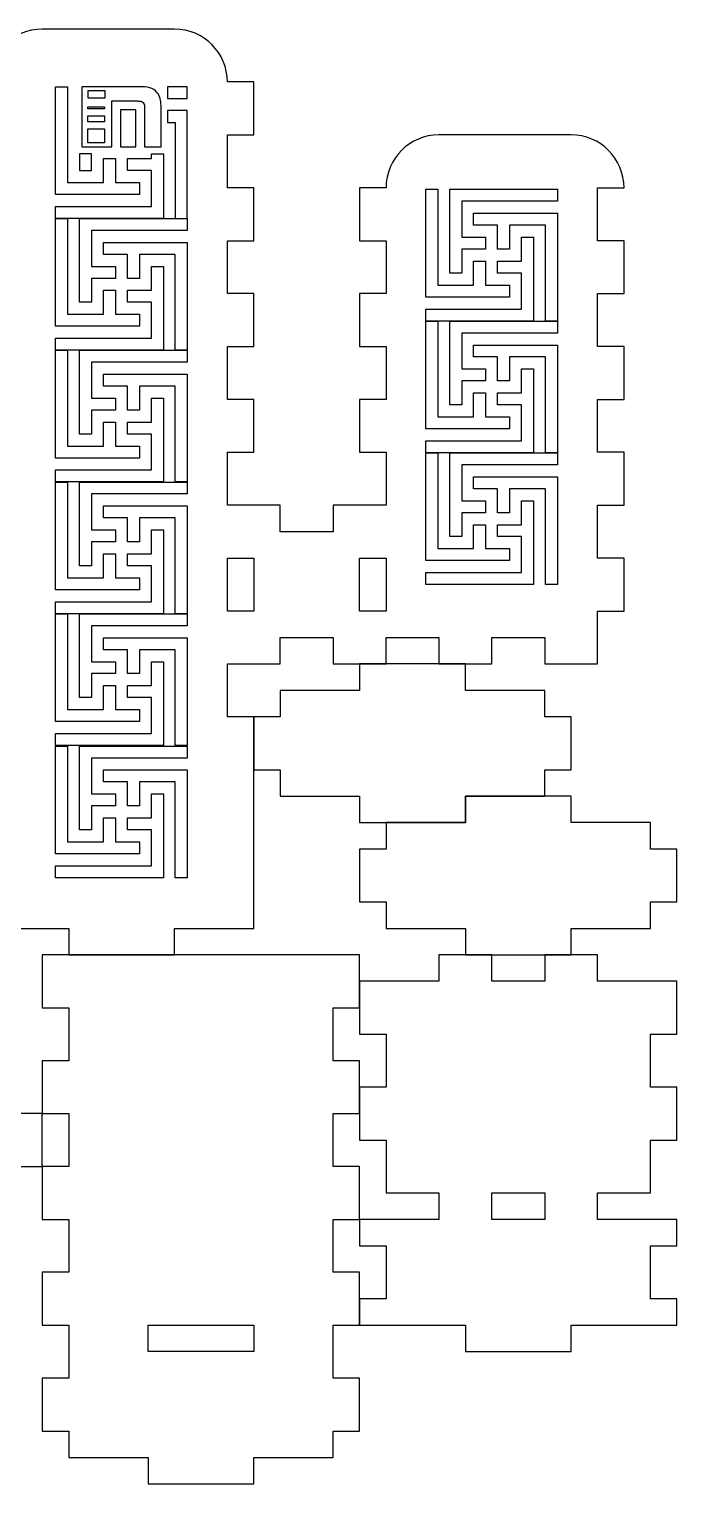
# Model space of a CAD drawing. Extents: x 0 to 1403, y 794 to 1701.
# Drawn here: x 1056 to 1403, y 921 to 1701 of the extents above; entities that cross this region are included whole.
import ezdxf

# ---------------------------------------------------------------- set-up
doc = ezdxf.new("R2010")
doc.units = 0
doc.layers.add('A0130_Printing', color=7, linetype='CONTINUOUS')

msp = doc.modelspace()

# ---------------------------------------------------------------- linework, layer by layer
at = {"layer": 'A0130_Printing', "color": 1}
for points in [[(1133.982972, 1700.662957), (1063.116973, 1700.662957)], [(1247.369969, 1615.62396), (1233.196969, 1615.62396), (1233.196969, 1587.27796), (1247.369969, 1587.27796), (1247.369969, 1558.930961), (1233.196969, 1558.930961), (1233.196969, 1530.584962), (1247.369969, 1530.584962), (1247.369969, 1502.237962), (1233.196969, 1502.237962), (1233.196969, 1473.891963), (1247.369969, 1473.891963), (1247.369969, 1445.544964), (1233.196969, 1445.544964), (1233.195969, 1445.544964), (1219.02297, 1445.544964), (1219.02297, 1431.371964), (1190.67597, 1431.371964), (1190.67597, 1445.544964), (1176.502971, 1445.544964), (1162.329971, 1445.544964), (1162.329971, 1473.890963), (1176.502971, 1473.890963), (1176.502971, 1502.237962), (1162.329971, 1502.237962), (1162.329971, 1530.583962), (1176.502971, 1530.583962), (1176.502971, 1558.930961), (1162.329971, 1558.930961), (1162.329971, 1587.27696), (1176.502971, 1587.27696), (1176.502971, 1615.62396), (1162.329971, 1615.62396), (1162.329971, 1643.969959), (1176.502971, 1643.969959), (1176.502971, 1672.316958), (1162.329971, 1672.316958)], [(1346.581966, 1643.969959), (1275.715968, 1643.969959)], [(1034.770974, 1218.77497), (1077.289973, 1218.77497), (1077.289973, 1204.60197), (1133.982972, 1204.60197), (1133.982972, 1218.77497), (1176.502971, 1218.77497), (1176.501971, 1332.159967), (1162.328971, 1332.159967), (1162.328971, 1360.505966), (1176.501971, 1360.505966), (1176.502971, 1360.505966), (1190.67597, 1360.505966), (1190.67597, 1374.678966), (1219.02297, 1374.678966), (1219.02297, 1360.505966), (1247.368969, 1360.505966), (1247.368969, 1374.678966), (1275.715968, 1374.678966), (1275.715968, 1360.505966), (1304.061967, 1360.505966), (1304.061967, 1374.678966), (1332.407967, 1374.678966), (1332.407967, 1360.505966), (1360.754966, 1360.505966), (1360.754966, 1388.851965), (1374.927966, 1388.851965), (1374.927966, 1417.197965), (1360.754966, 1417.197965), (1360.754966, 1445.544964), (1374.927966, 1445.544964), (1374.927966, 1473.890963), (1360.754966, 1473.890963), (1360.754966, 1502.237962), (1374.927966, 1502.237962), (1374.927966, 1530.583962), (1360.754966, 1530.583962), (1360.754966, 1558.930961), (1374.927966, 1558.930961), (1374.927966, 1587.27696), (1360.754966, 1587.27696), (1360.754966, 1615.62396), (1374.927966, 1615.62396), (1374.927966, 1615.62396)], [(1048.943974, 1091.215973), (1063.116973, 1091.215973), (1063.116973, 1119.562972), (1048.943974, 1119.562972)]]:
    msp.add_lwpolyline(points, dxfattribs=at)
for points in [[(1070.203673, 1618.47166), (1070.203673, 1669.801658), (1076.634673, 1669.801658), (1076.634673, 1618.47166), (1083.064673, 1618.47166), (1089.435673, 1618.47166), (1095.865673, 1618.47166), (1095.865673, 1631.305659), (1102.296672, 1631.305659), (1102.296672, 1618.47166), (1108.726672, 1618.47166), (1115.157672, 1618.47166), (1115.157672, 1612.05666), (1070.203673, 1612.05666)], [(1130.218472, 1656.970659), (1130.218472, 1650.555659), (1134.389472, 1650.555659), (1134.389472, 1599.22566), (1140.819471, 1599.22566), (1140.819471, 1644.136659), (1140.819471, 1656.970659)], [(1268.668868, 1563.490661), (1268.668868, 1614.81966), (1275.098868, 1614.81966), (1275.098868, 1563.490661), (1281.529868, 1563.490661), (1287.900868, 1563.490661), (1294.330868, 1563.490661), (1294.330868, 1576.324661), (1300.761867, 1576.324661), (1300.761867, 1563.490661), (1307.191867, 1563.490661), (1313.622867, 1563.490661), (1313.622867, 1557.075661), (1268.668868, 1557.075661)], [(1070.203673, 1547.863961), (1070.203673, 1599.19396), (1076.634673, 1599.19396), (1076.634673, 1547.863961), (1083.064673, 1547.863961), (1089.435673, 1547.863961), (1095.865673, 1547.863961), (1095.865673, 1560.697961), (1102.296672, 1560.697961), (1102.296672, 1547.863961), (1108.726672, 1547.863961), (1115.157672, 1547.863961), (1115.157672, 1541.448961), (1070.203673, 1541.448961)], [(1339.284967, 1589.15536), (1339.284967, 1544.245361), (1332.854967, 1544.245361), (1332.854967, 1595.57436), (1313.622967, 1595.57436), (1313.622967, 1582.74036), (1307.191967, 1582.74036), (1307.191967, 1595.57436), (1300.761967, 1595.57436), (1294.330968, 1595.57436), (1294.330968, 1601.98936), (1339.284967, 1601.98936)], [(1140.819871, 1573.528761), (1140.819871, 1528.617762), (1134.388872, 1528.617762), (1134.388872, 1579.947761), (1115.157872, 1579.947761), (1115.157872, 1567.113761), (1108.726872, 1567.113761), (1108.726872, 1579.947761), (1102.296872, 1579.947761), (1095.865873, 1579.947761), (1095.865873, 1586.36276), (1140.819871, 1586.36276)], [(1268.668868, 1492.883063), (1268.668868, 1544.212061), (1275.098868, 1544.212061), (1275.098868, 1492.883063), (1281.529868, 1492.883063), (1287.900868, 1492.883063), (1294.330868, 1492.883063), (1294.330868, 1505.717062), (1300.761867, 1505.717062), (1300.761867, 1492.883063), (1307.191867, 1492.883063), (1313.622867, 1492.883063), (1313.622867, 1486.468063), (1268.668868, 1486.468063)], [(1070.203673, 1477.256263), (1070.203673, 1528.586262), (1076.634673, 1528.586262), (1076.634673, 1477.256263), (1083.064673, 1477.256263), (1089.435673, 1477.256263), (1095.865673, 1477.256263), (1095.865673, 1490.090263), (1102.296672, 1490.090263), (1102.296672, 1477.256263), (1108.726672, 1477.256263), (1115.157672, 1477.256263), (1115.157672, 1470.841263), (1070.203673, 1470.841263)], [(1339.284967, 1518.547662), (1339.284967, 1473.637663), (1332.854967, 1473.637663), (1332.854967, 1524.966662), (1313.622967, 1524.966662), (1313.622967, 1512.132662), (1307.191967, 1512.132662), (1307.191967, 1524.966662), (1300.761967, 1524.966662), (1294.330968, 1524.966662), (1294.330968, 1531.381662), (1339.284967, 1531.381662)], [(1140.819871, 1502.921062), (1140.819871, 1458.010064), (1134.388872, 1458.010064), (1134.388872, 1509.340062), (1115.157872, 1509.340062), (1115.157872, 1496.506063), (1108.726872, 1496.506063), (1108.726872, 1509.340062), (1102.296872, 1509.340062), (1095.865873, 1509.340062), (1095.865873, 1515.755062), (1140.819871, 1515.755062)], [(1268.668868, 1422.275364), (1268.668868, 1473.604363), (1275.098868, 1473.604363), (1275.098868, 1422.275364), (1281.529868, 1422.275364), (1287.900868, 1422.275364), (1294.330868, 1422.275364), (1294.330868, 1435.109364), (1300.761867, 1435.109364), (1300.761867, 1422.275364), (1307.191867, 1422.275364), (1313.622867, 1422.275364), (1313.622867, 1415.860365), (1268.668868, 1415.860365)], [(1070.203673, 1406.648665), (1070.203673, 1457.978664), (1076.634673, 1457.978664), (1076.634673, 1406.648665), (1083.064673, 1406.648665), (1089.435673, 1406.648665), (1095.865673, 1406.648665), (1095.865673, 1419.482665), (1102.296672, 1419.482665), (1102.296672, 1406.648665), (1108.726672, 1406.648665), (1115.157672, 1406.648665), (1115.157672, 1400.233665), (1070.203673, 1400.233665)], [(1339.284967, 1447.940164), (1339.284967, 1403.029165), (1332.854967, 1403.029165), (1332.854967, 1454.359164), (1313.622967, 1454.359164), (1313.622967, 1441.525164), (1307.191967, 1441.525164), (1307.191967, 1454.359164), (1300.761967, 1454.359164), (1294.330968, 1454.359164), (1294.330968, 1460.774163), (1339.284967, 1460.774163)], [(1140.819871, 1432.313464), (1140.819871, 1387.402465), (1134.388872, 1387.402465), (1134.388872, 1438.732464), (1115.157872, 1438.732464), (1115.157872, 1425.898464), (1108.726872, 1425.898464), (1108.726872, 1438.732464), (1102.296872, 1438.732464), (1095.865873, 1438.732464), (1095.865873, 1445.147464), (1140.819871, 1445.147464)], [(1162.328971, 1417.198965), (1176.501971, 1417.198965), (1176.501971, 1388.852965), (1162.328971, 1388.852965)], [(1233.194969, 1417.198965), (1247.367969, 1417.198965), (1247.367969, 1388.852965), (1233.194969, 1388.852965)], [(1070.203673, 1336.040967), (1070.203673, 1387.370965), (1076.634673, 1387.370965), (1076.634673, 1336.040967), (1083.064673, 1336.040967), (1089.435673, 1336.040967), (1095.865673, 1336.040967), (1095.865673, 1348.874966), (1102.296672, 1348.874966), (1102.296672, 1336.040967), (1108.726672, 1336.040967), (1115.157672, 1336.040967), (1115.157672, 1329.625967), (1070.203673, 1329.625967)], [(1140.819871, 1361.705766), (1140.819871, 1316.795767), (1134.388872, 1316.795767), (1134.388872, 1368.124766), (1115.157872, 1368.124766), (1115.157872, 1355.290766), (1108.726872, 1355.290766), (1108.726872, 1368.124766), (1102.296872, 1368.124766), (1095.865873, 1368.124766), (1095.865873, 1374.539766), (1140.819871, 1374.539766)], [(1190.67567, 1346.334166), (1190.67567, 1332.161167), (1176.502671, 1332.161167), (1176.502671, 1303.814167), (1190.67567, 1303.814167), (1190.67567, 1289.641168), (1233.195669, 1289.641168), (1233.195669, 1275.468168), (1289.888668, 1275.468168), (1289.888668, 1289.641168), (1332.407667, 1289.641168), (1332.407667, 1303.814167), (1346.581666, 1303.814167), (1346.581666, 1332.161167), (1332.407667, 1332.161167), (1332.407667, 1346.334166), (1289.888668, 1346.334166), (1289.888668, 1360.507166), (1233.195669, 1360.507166), (1233.195669, 1346.334166)], [(1070.203673, 1265.174868), (1070.203673, 1316.504867), (1076.634673, 1316.504867), (1076.634673, 1265.174868), (1083.064673, 1265.174868), (1089.435673, 1265.174868), (1095.865673, 1265.174868), (1095.865673, 1278.008868), (1102.296672, 1278.008868), (1102.296672, 1265.174868), (1108.726672, 1265.174868), (1115.157672, 1265.174868), (1115.157672, 1258.759869), (1070.203673, 1258.759869)], [(1140.819871, 1290.839668), (1140.819871, 1245.928669), (1134.388872, 1245.928669), (1134.388872, 1297.258668), (1115.157872, 1297.258668), (1115.157872, 1284.424668), (1108.726872, 1284.424668), (1108.726872, 1297.258668), (1102.296872, 1297.258668), (1095.865873, 1297.258668), (1095.865873, 1303.673667), (1140.819871, 1303.673667)], [(1247.368969, 1275.468068), (1247.368969, 1261.295068), (1233.195969, 1261.295068), (1233.195969, 1232.948069), (1247.368969, 1232.948069), (1247.368969, 1218.77507), (1289.888968, 1218.77507), (1289.888968, 1204.60207), (1346.581966, 1204.60207), (1346.581966, 1218.77507), (1389.100965, 1218.77507), (1389.100965, 1232.948069), (1403.274965, 1232.948069), (1403.274965, 1261.295068), (1389.100965, 1261.295068), (1389.100965, 1275.468068), (1346.581966, 1275.468068), (1346.581966, 1289.641068), (1289.888968, 1289.641068), (1289.888968, 1275.468068)], [(1176.502871, 1218.77507), (1176.502871, 1218.77507)], [(1233.195969, 1176.255971), (1233.195969, 1204.60197), (1063.116973, 1204.60197), (1063.116973, 1176.255971), (1077.289973, 1176.255971), (1077.289973, 1147.908971), (1063.116973, 1147.908971), (1063.116973, 1119.562972), (1077.289973, 1119.562972), (1077.289973, 1091.215973), (1063.116973, 1091.215973), (1063.116973, 1062.869973), (1077.289973, 1062.869973), (1077.289973, 1034.522974), (1063.116973, 1034.522974), (1063.116973, 1006.176975), (1077.289973, 1006.176975), (1077.289973, 977.829976), (1063.116973, 977.829976), (1063.116973, 949.483976), (1077.289973, 949.483976), (1077.289973, 935.310977), (1119.809972, 935.310977), (1119.809972, 921.137977), (1176.502971, 921.137977), (1176.502971, 935.310977), (1219.02297, 935.310977), (1219.02297, 949.483976), (1233.195969, 949.483976), (1233.195969, 977.829976), (1219.02297, 977.829976), (1219.02297, 1006.176975), (1233.195969, 1006.176975), (1233.195969, 1034.522974), (1219.02297, 1034.522974), (1219.02297, 1062.869973), (1233.195969, 1062.869973), (1233.195969, 1091.215973), (1219.02297, 1091.215973), (1219.02297, 1119.562972), (1233.195969, 1119.562972), (1233.195969, 1147.908971), (1219.02297, 1147.908971), (1219.02297, 1176.255971)], [(1233.195969, 1190.42897), (1233.195969, 1162.082971), (1247.368969, 1162.082971), (1247.368969, 1133.735972), (1233.195969, 1133.735972), (1233.195969, 1105.389972), (1247.368969, 1105.389972), (1247.368969, 1077.042973), (1275.714968, 1077.042973), (1275.714968, 1062.869973), (1247.368969, 1062.869973), (1233.195969, 1062.869973), (1233.195969, 1048.696974), (1247.368969, 1048.696974), (1247.368969, 1020.349974), (1233.195969, 1020.349974), (1233.195969, 1006.176975), (1289.888968, 1006.176975), (1289.888968, 992.003975), (1346.581966, 992.003975), (1346.581966, 1006.176975), (1403.274965, 1006.176975), (1403.274965, 1020.349974), (1389.100965, 1020.349974), (1389.100965, 1048.696974), (1403.274965, 1048.696974), (1403.274965, 1062.869973), (1389.100965, 1062.869973), (1360.754966, 1062.869973), (1360.754966, 1077.042973), (1389.100965, 1077.042973), (1389.100965, 1105.389972), (1403.274965, 1105.389972), (1403.274965, 1133.735972), (1389.100965, 1133.735972), (1389.100965, 1162.082971), (1403.274965, 1162.082971), (1403.274965, 1190.42897), (1360.754966, 1190.42897), (1360.754966, 1204.60197), (1332.407967, 1204.60197), (1332.407967, 1190.42897), (1304.060967, 1190.42897), (1304.060967, 1204.60197), (1275.714968, 1204.60197), (1275.714968, 1190.42897)], [(1332.407967, 1062.868973), (1304.061967, 1062.868973), (1304.061967, 1077.041973), (1332.407967, 1077.041973)], [(1176.502971, 992.003975), (1119.809972, 992.003975), (1119.809972, 1006.176975), (1176.502971, 1006.176975)]]:
    msp.add_lwpolyline(points, close=True, dxfattribs=at)
at = {"layer": 'A0130_Printing', "color": 4}
for points in [[(1114.473272, 1669.800758), (1084.252273, 1669.800758), (1084.252273, 1664.795758)], [(1084.252073, 1664.795758), (1084.252073, 1659.790759)], [(1096.591873, 1664.795758), (1096.591873, 1663.632758), (1087.667873, 1663.632758), (1087.667873, 1664.795758)], [(1087.668073, 1664.795758), (1087.668073, 1667.819758), (1096.592073, 1667.819758), (1096.592073, 1664.795758)], [(1100.377672, 1659.790559), (1100.377672, 1662.138558), (1114.165672, 1662.138558)], [(1084.251973, 1659.790959), (1084.251973, 1654.785959)], [(1084.251973, 1654.785959), (1084.251973, 1649.779959)], [(1100.377972, 1654.785959), (1100.377972, 1659.790959)], [(1100.377972, 1649.779959), (1100.377972, 1654.785959)], [(1113.255672, 1649.780359), (1113.255672, 1654.785359), (1113.255672, 1657.384459), (1105.095672, 1657.384459), (1105.095672, 1654.785459)], [(1105.096072, 1654.785459), (1105.096072, 1649.780459)], [(1117.973372, 1658.263559), (1117.973372, 1654.785559)], [(1117.973472, 1654.785459), (1117.973472, 1649.780459)], [(1126.771672, 1654.785459), (1126.771672, 1658.617459)], [(1126.771672, 1649.780359), (1126.771672, 1654.785359)], [(1084.252073, 1649.780359), (1084.252073, 1644.775359)], [(1087.601573, 1644.775059), (1087.601573, 1647.155059), (1096.525573, 1647.155059), (1096.525573, 1644.775059)], [(1100.377672, 1644.775059), (1100.377672, 1649.780059)], [(1105.096072, 1649.780359), (1105.096072, 1644.775359)], [(1113.255672, 1644.775059), (1113.255672, 1649.780059)], [(1117.973472, 1649.780359), (1117.973472, 1644.775359)], [(1126.771672, 1644.775059), (1126.771672, 1649.780059)], [(1084.252073, 1644.775059), (1084.252073, 1639.770059)], [(1084.252073, 1639.769859), (1084.252073, 1637.541859), (1100.378072, 1637.541859), (1100.378072, 1639.769859)], [(1096.525473, 1639.769859), (1096.525473, 1639.753859), (1087.601473, 1639.753859), (1087.601473, 1639.769859)], [(1087.601573, 1639.769859), (1087.601573, 1644.774859)], [(1096.525473, 1644.775059), (1096.525473, 1639.770059)], [(1100.377672, 1639.769859), (1100.377672, 1644.774859)], [(1105.096072, 1644.775059), (1105.096072, 1639.770059)], [(1105.096072, 1639.769859), (1105.096072, 1637.541859), (1113.256072, 1637.541859), (1113.256072, 1639.769859)], [(1113.255672, 1639.769859), (1113.255672, 1644.774859)], [(1117.973472, 1644.775059), (1117.973472, 1639.770059)], [(1117.973472, 1639.769859), (1117.973472, 1637.541859), (1126.771472, 1637.541859), (1126.771472, 1639.769859)], [(1126.771672, 1639.769859), (1126.771672, 1644.774859)]]:
    msp.add_lwpolyline(points, dxfattribs=at)
for points in [[(1130.218972, 1663.385958), (1140.819971, 1663.385958), (1140.819971, 1669.800958), (1130.218972, 1669.800958)], [(1087.601973, 1659.012959), (1096.525973, 1659.012959), (1096.525973, 1657.854959), (1087.601973, 1657.854959)], [(1087.601973, 1654.203959), (1096.525973, 1654.203959), (1096.525973, 1651.007959), (1087.601973, 1651.007959)], [(1128.018572, 1599.22596), (1095.866573, 1599.22596), (1070.203573, 1599.22596), (1070.203573, 1605.64096), (1121.588572, 1605.64096), (1121.588572, 1612.05596), (1121.588572, 1618.47196), (1121.588572, 1624.890959), (1108.727572, 1624.890959), (1108.727572, 1631.305959), (1115.157572, 1631.305959), (1121.588572, 1631.305959), (1121.588572, 1633.749959), (1128.018572, 1633.749959)], [(1083.064673, 1624.890859), (1089.435673, 1624.890859), (1089.435673, 1631.305859), (1089.435673, 1633.749859), (1083.064673, 1633.749859)], [(1339.284967, 1608.40496), (1287.900968, 1608.40496), (1287.900968, 1601.98996), (1287.900968, 1595.57396), (1287.900968, 1589.15496), (1300.761967, 1589.15496), (1300.761967, 1582.73996), (1287.900968, 1582.73996), (1287.900968, 1576.324961), (1287.900968, 1569.909961), (1281.529968, 1569.909961), (1281.529968, 1614.81996), (1313.622967, 1614.81996), (1339.284967, 1614.81996)], [(1140.819871, 1592.77826), (1089.435873, 1592.77826), (1089.435873, 1586.36326), (1089.435873, 1579.948261), (1089.435873, 1573.528261), (1102.296872, 1573.528261), (1102.296872, 1567.113261), (1089.435873, 1567.113261), (1089.435873, 1560.698261), (1089.435873, 1554.283261), (1083.064873, 1554.283261), (1083.064873, 1599.19326), (1115.157872, 1599.19326), (1140.819871, 1599.19326)], [(1326.483767, 1544.244961), (1294.330768, 1544.244961), (1268.668768, 1544.244961), (1268.668768, 1550.659961), (1320.053767, 1550.659961), (1320.053767, 1557.074961), (1320.053767, 1563.490961), (1320.053767, 1569.909961), (1307.192767, 1569.909961), (1307.192767, 1576.324961), (1313.622767, 1576.324961), (1320.053767, 1576.324961), (1320.053767, 1582.73996), (1320.053767, 1589.15496), (1326.483767, 1589.15496)], [(1128.018572, 1528.618262), (1095.866573, 1528.618262), (1070.203573, 1528.618262), (1070.203573, 1535.033262), (1121.588572, 1535.033262), (1121.588572, 1541.449261), (1121.588572, 1547.864261), (1121.588572, 1554.283261), (1108.727572, 1554.283261), (1108.727572, 1560.698261), (1115.157572, 1560.698261), (1121.588572, 1560.698261), (1121.588572, 1567.113261), (1121.588572, 1573.529261), (1128.018572, 1573.529261)], [(1339.284967, 1537.797362), (1287.900968, 1537.797362), (1287.900968, 1531.382362), (1287.900968, 1524.966362), (1287.900968, 1518.547362), (1300.761967, 1518.547362), (1300.761967, 1512.132362), (1287.900968, 1512.132362), (1287.900968, 1505.717362), (1287.900968, 1499.302363), (1281.529968, 1499.302363), (1281.529968, 1544.212361), (1313.622967, 1544.212361), (1339.284967, 1544.212361)], [(1140.819871, 1522.170662), (1089.435873, 1522.170662), (1089.435873, 1515.755662), (1089.435873, 1509.340662), (1089.435873, 1502.920662), (1102.296872, 1502.920662), (1102.296872, 1496.505663), (1089.435873, 1496.505663), (1089.435873, 1490.090663), (1089.435873, 1483.675663), (1083.064873, 1483.675663), (1083.064873, 1528.585662), (1115.157872, 1528.585662), (1140.819871, 1528.585662)], [(1326.483767, 1473.637263), (1294.330768, 1473.637263), (1268.668768, 1473.637263), (1268.668768, 1480.052263), (1320.053767, 1480.052263), (1320.053767, 1486.467263), (1320.053767, 1492.883263), (1320.053767, 1499.302263), (1307.192767, 1499.302263), (1307.192767, 1505.717262), (1313.622767, 1505.717262), (1320.053767, 1505.717262), (1320.053767, 1512.132262), (1320.053767, 1518.547262), (1326.483767, 1518.547262)], [(1128.018572, 1458.010564), (1095.866573, 1458.010564), (1070.203573, 1458.010564), (1070.203573, 1464.425563), (1121.588572, 1464.425563), (1121.588572, 1470.841563), (1121.588572, 1477.256563), (1121.588572, 1483.675563), (1108.727572, 1483.675563), (1108.727572, 1490.090563), (1115.157572, 1490.090563), (1121.588572, 1490.090563), (1121.588572, 1496.505563), (1121.588572, 1502.921562), (1128.018572, 1502.921562)], [(1339.284967, 1467.189663), (1287.900968, 1467.189663), (1287.900968, 1460.774663), (1287.900968, 1454.359664), (1287.900968, 1447.939664), (1300.761967, 1447.939664), (1300.761967, 1441.524664), (1287.900968, 1441.524664), (1287.900968, 1435.109664), (1287.900968, 1428.694664), (1281.529968, 1428.694664), (1281.529968, 1473.604663), (1313.622967, 1473.604663), (1339.284967, 1473.604663)], [(1140.819871, 1451.562964), (1089.435873, 1451.562964), (1089.435873, 1445.147964), (1089.435873, 1438.732964), (1089.435873, 1432.312964), (1102.296872, 1432.312964), (1102.296872, 1425.897964), (1089.435873, 1425.897964), (1089.435873, 1419.482965), (1089.435873, 1413.067965), (1083.064873, 1413.067965), (1083.064873, 1457.977964), (1115.157872, 1457.977964), (1140.819871, 1457.977964)], [(1326.483767, 1403.029665), (1294.330768, 1403.029665), (1268.668768, 1403.029665), (1268.668768, 1409.444665), (1320.053767, 1409.444665), (1320.053767, 1415.859665), (1320.053767, 1422.275664), (1320.053767, 1428.694664), (1307.192767, 1428.694664), (1307.192767, 1435.109664), (1313.622767, 1435.109664), (1320.053767, 1435.109664), (1320.053767, 1441.524664), (1320.053767, 1447.940664), (1326.483767, 1447.940664)], [(1128.018572, 1387.402965), (1095.866573, 1387.402965), (1070.203573, 1387.402965), (1070.203573, 1393.817965), (1121.588572, 1393.817965), (1121.588572, 1400.233965), (1121.588572, 1406.648965), (1121.588572, 1413.067965), (1108.727572, 1413.067965), (1108.727572, 1419.482965), (1115.157572, 1419.482965), (1121.588572, 1419.482965), (1121.588572, 1425.897964), (1121.588572, 1432.313964), (1128.018572, 1432.313964)], [(1140.819871, 1380.955265), (1089.435873, 1380.955265), (1089.435873, 1374.540266), (1089.435873, 1368.125266), (1089.435873, 1361.705266), (1102.296872, 1361.705266), (1102.296872, 1355.290266), (1089.435873, 1355.290266), (1089.435873, 1348.875266), (1089.435873, 1342.460266), (1083.064873, 1342.460266), (1083.064873, 1387.370265), (1115.157872, 1387.370265), (1140.819871, 1387.370265)], [(1128.018572, 1316.795367), (1095.866573, 1316.795367), (1070.203573, 1316.795367), (1070.203573, 1323.210367), (1121.588572, 1323.210367), (1121.588572, 1329.625367), (1121.588572, 1336.041367), (1121.588572, 1342.460366), (1108.727572, 1342.460366), (1108.727572, 1348.875366), (1115.157572, 1348.875366), (1121.588572, 1348.875366), (1121.588572, 1355.290366), (1121.588572, 1361.705366), (1128.018572, 1361.705366)], [(1140.819871, 1310.089167), (1089.435873, 1310.089167), (1089.435873, 1303.674167), (1089.435873, 1297.259168), (1089.435873, 1290.839168), (1102.296872, 1290.839168), (1102.296872, 1284.424168), (1089.435873, 1284.424168), (1089.435873, 1278.009168), (1089.435873, 1271.594168), (1083.064873, 1271.594168), (1083.064873, 1316.504167), (1115.157872, 1316.504167), (1140.819871, 1316.504167)], [(1128.018572, 1245.929169), (1095.866573, 1245.929169), (1070.203573, 1245.929169), (1070.203573, 1252.344169), (1121.588572, 1252.344169), (1121.588572, 1258.759169), (1121.588572, 1265.175168), (1121.588572, 1271.594168), (1108.727572, 1271.594168), (1108.727572, 1278.009168), (1115.157572, 1278.009168), (1121.588572, 1278.009168), (1121.588572, 1284.424168), (1121.588572, 1290.840168), (1128.018572, 1290.840168)]]:
    msp.add_lwpolyline(points, close=True, dxfattribs=at)
at = {"layer": 'A0130_Printing', "color": 1}
for points in [[(1063.116973, 1700.662957), (1047.461974, 1700.662957), (1034.770974, 1687.971958), (1034.770974, 1672.316958)], [(1162.329971, 1672.316958), (1162.329971, 1687.971958), (1149.638971, 1700.662957), (1133.982972, 1700.662957)], [(1275.715968, 1643.969959), (1260.060968, 1643.969959), (1247.369969, 1631.278959), (1247.369969, 1615.62396)], [(1374.927966, 1615.62396), (1374.927966, 1631.278959), (1362.236966, 1643.969959), (1346.581966, 1643.969959)]]:
    msp.add_open_spline(points, degree=3, dxfattribs=at)
at = {"layer": 'A0130_Printing', "color": 4}
for points in [[(1120.788272, 1669.233758), (1119.242272, 1669.611758), (1117.138272, 1669.800758), (1114.473272, 1669.800758)], [(1124.737272, 1666.584758), (1123.602272, 1667.987758), (1122.286272, 1668.870758), (1120.788272, 1669.233758)], [(1114.165672, 1662.138558), (1114.922672, 1662.138558), (1115.533672, 1662.079558), (1115.998672, 1661.960558)], [(1115.998672, 1661.960558), (1116.463672, 1661.842558), (1116.846672, 1661.641558), (1117.145672, 1661.358558)], [(1117.145672, 1661.358558), (1117.460672, 1661.059558), (1117.677672, 1660.688558), (1117.796672, 1660.248558)], [(1125.804272, 1664.795758), (1125.518272, 1665.449758), (1125.168272, 1666.050758), (1124.737272, 1666.584758)], [(1126.298672, 1663.380558), (1126.170672, 1663.882558), (1125.999672, 1664.349558), (1125.804672, 1664.795558)], [(1126.746672, 1659.790559), (1126.694672, 1661.201558), (1126.547672, 1662.404558), (1126.298672, 1663.380558)], [(1117.796672, 1660.248558), (1117.831672, 1660.117558), (1117.859672, 1659.960559), (1117.884672, 1659.790559)], [(1117.884372, 1659.790559), (1117.942372, 1659.388559), (1117.973372, 1658.883559), (1117.973372, 1658.263559)], [(1126.771672, 1658.617459), (1126.771672, 1659.027459), (1126.760672, 1659.412459), (1126.746672, 1659.790459)]]:
    msp.add_open_spline(points, degree=3, dxfattribs=at)

doc.saveas('drawing.dxf')
